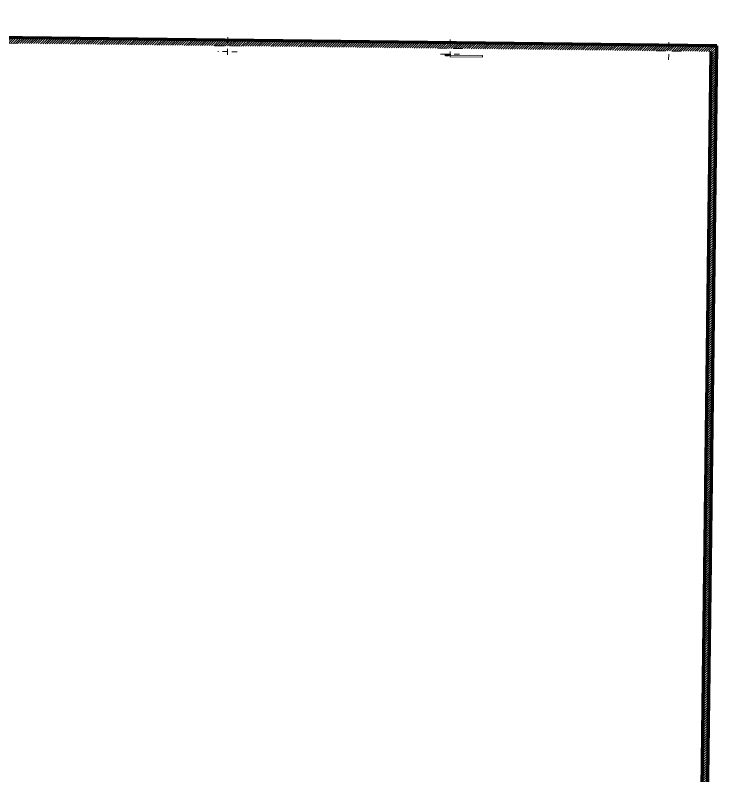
# Model space of a CAD drawing. Header units: inches. Extents: x 2704.1 to 2801.6, y 2415.6 to 2497.
# Drawn here: x 2765.88 to 2784.17, y 2477.18 to 2497 of the extents above; entities that cross this region are included whole.
import ezdxf

# ---------------------------------------------------------------- set-up
doc = ezdxf.new("R2010")
doc.units = ezdxf.units.IN
doc.set_wipeout_variables(frame=1)
doc.linetypes.add('Línea Oculta', pattern=[0.195611, 0.141111, -0.0545])
doc.linetypes.add('Wipeout_Contour', pattern=[1, 0, -1])
for name, color, linetype in [('Dibujo 2D - General', 7, 'Continuous'), ('Estructura - 04 MURO', 7, 'Continuous'), ('MOD', 7, 'Continuous')]:
    doc.layers.add(name, color=color, linetype=linetype)
pattern_1 = [(45, (2712.85563, 2425.385773), (-0.030052038, 0.030052038), [])]

msp = doc.modelspace()

# ---------------------------------------------------------------- linework, layer by layer
at = {"layer": 'MOD', "color": 165, "linetype": 'Continuous', "lineweight": 25}
msp.add_line((2777.174, 2495.945), (2777.099, 2495.946), dxfattribs=at)
at = {"layer": 'MOD', "color": 165, "linetype": 'Continuous', "lineweight": 15}
for p, q in [((2778.058, 2495.907), (2778.058, 2495.947)), ((2777.214, 2495.917), (2778.058, 2495.907))]:
    msp.add_line(p, q, dxfattribs=at)

# ---------------------------------------------------------------- wipeouts: each hides what was drawn before it
at = {"color": 254, "linetype": 'Wipeout_Contour', "lineweight": 0, "ltscale": 301.882401}
msp.add_wipeout([(2784.017, 2496.206), (2784.016, 2496.056), (2784.167, 2496.204)], dxfattribs=at).dxf.layer = 'Estructura - 04 MURO'

# ---------------------------------------------------------------- next in the draw order: hatches: boundary and pattern name
at = {"layer": 'Estructura - 04 MURO', "linetype": 'Continuous', "lineweight": 5}
h = msp.add_hatch(dxfattribs=at)
h.set_pattern_fill('LADRILLO_COMÚN_0002', color=252, style=0, pattern_type=2)
h.set_pattern_definition(pattern_1)
h.paths.add_polyline_path([(2784.017, 2496.206), (2784.016, 2496.056), (2784.167, 2496.204)])

# ---------------------------------------------------------------- next in the draw order: wipeouts: each hides what was drawn before it
at = {"color": 254, "linetype": 'Wipeout_Contour', "lineweight": 0, "ltscale": 341.454326}
msp.add_wipeout([(2784.016, 2496.056), (2783.166, 2427.036), (2783.314, 2426.886), (2784.166, 2496.054)], dxfattribs=at).dxf.layer = 'Estructura - 04 MURO'

# ---------------------------------------------------------------- next in the draw order: hatches: boundary and pattern name
at = {"layer": 'Estructura - 04 MURO', "linetype": 'Continuous', "lineweight": 5}
h = msp.add_hatch(dxfattribs=at)
h.set_pattern_fill('LADRILLO_COMÚN_0002', color=252, style=0, pattern_type=2)
h.set_pattern_definition(pattern_1)
h.paths.add_polyline_path([(2784.016, 2496.056), (2783.166, 2427.036), (2783.314, 2426.886), (2784.166, 2496.054)])

# ---------------------------------------------------------------- next in the draw order: wipeouts: each hides what was drawn before it
at = {"color": 254, "linetype": 'Wipeout_Contour', "lineweight": 0, "ltscale": 300.500034}
msp.add_wipeout([(2784.166, 2496.054), (2784.167, 2496.204), (2784.016, 2496.056)], dxfattribs=at).dxf.layer = 'Estructura - 04 MURO'

# ---------------------------------------------------------------- next in the draw order: hatches: boundary and pattern name
at = {"layer": 'Estructura - 04 MURO', "linetype": 'Continuous', "lineweight": 5}
h = msp.add_hatch(dxfattribs=at)
h.set_pattern_fill('LADRILLO_COMÚN_0002', color=252, style=0, pattern_type=2)
h.set_pattern_definition(pattern_1)
h.paths.add_polyline_path([(2784.166, 2496.054), (2784.167, 2496.204), (2784.016, 2496.056)])

# ---------------------------------------------------------------- next in the draw order: linework, layer by layer
at = {"layer": 'Estructura - 04 MURO', "color": 7, "linetype": 'Continuous', "lineweight": 80, "flags": 128}
for points in [[(2783.314, 2426.886), (2784.167, 2496.204)], [(2784.016, 2496.056), (2783.166, 2427.036)]]:
    msp.add_lwpolyline(points, dxfattribs=at)

# ---------------------------------------------------------------- next in the draw order: wipeouts: each hides what was drawn before it
at = {"color": 254, "linetype": 'Wipeout_Contour', "lineweight": 0, "ltscale": 345.559689}
msp.add_wipeout([(2725.03, 2496.892), (2725.028, 2496.742), (2784.016, 2496.056), (2784.017, 2496.206)], dxfattribs=at).dxf.layer = 'Estructura - 04 MURO'

# ---------------------------------------------------------------- next in the draw order: hatches: boundary and pattern name
at = {"layer": 'Estructura - 04 MURO', "linetype": 'Continuous', "lineweight": 5}
h = msp.add_hatch(dxfattribs=at)
h.set_pattern_fill('LADRILLO_COMÚN_0002', color=252, style=0, pattern_type=2)
h.set_pattern_definition(pattern_1)
h.paths.add_polyline_path([(2725.03, 2496.892), (2725.028, 2496.742), (2784.016, 2496.056), (2784.017, 2496.206)])

# ---------------------------------------------------------------- next in the draw order: linework, layer by layer
at = {"layer": 'Dibujo 2D - General', "color": 1, "linetype": 'Continuous', "lineweight": 35}
msp.add_lwpolyline([(2715.622, 2497.001), (2715.026, 2426.886), (2783.314, 2426.886), (2784.167, 2496.204)], close=True, dxfattribs=at)
at = {"layer": 'Estructura - 04 MURO', "color": 7, "linetype": 'Continuous', "lineweight": 80}
msp.add_line((2784.167, 2496.204), (2725.03, 2496.892), dxfattribs=at)
at = {"layer": 'MOD', "color": 251, "linetype": 'Continuous', "lineweight": 13}
for p, q in [((2771.418, 2496.282), (2771.419, 2496.432)), ((2777.217, 2496.215), (2777.219, 2496.365)), ((2765.697, 2496.269), (2765.947, 2496.266)), ((2771.337, 2496.203), (2771.087, 2496.206)), ((2771.497, 2496.201), (2771.747, 2496.198)), ((2777.136, 2496.136), (2776.886, 2496.139)), ((2777.296, 2496.134), (2777.546, 2496.131)), ((2782.917, 2496.148), (2782.918, 2496.298)), ((2771.416, 2496.122), (2771.414, 2495.972)), ((2777.215, 2496.055), (2777.214, 2495.905)), ((2782.836, 2496.069), (2782.586, 2496.072)), ((2782.915, 2495.988), (2782.913, 2495.839)), ((2782.996, 2496.068), (2783.246, 2496.065))]:
    msp.add_line(p, q, dxfattribs=at)
at = {"layer": 'MOD', "color": 251, "linetype": 'Línea Oculta', "lineweight": 13}
for p, q in [((2771.665, 2496.049), (2771.165, 2496.055)), ((2777.464, 2495.982), (2776.964, 2495.988))]:
    msp.add_line(p, q, dxfattribs=at)
at = {"layer": 'MOD', "color": 7, "linetype": 'Continuous', "lineweight": 13}
msp.add_line((2777.214, 2495.985), (2776.964, 2495.988), dxfattribs=at)
at = {"layer": 'MOD', "color": 165, "linetype": 'Continuous', "lineweight": 25}
for p, q in [((2777.099, 2495.986), (2777.214, 2495.985)), ((2777.099, 2495.946), (2777.099, 2495.986)), ((2777.214, 2495.957), (2777.174, 2495.957)), ((2777.174, 2495.957), (2777.174, 2495.945)), ((2777.214, 2495.985), (2777.214, 2495.957))]:
    msp.add_line(p, q, dxfattribs=at)
at = {"layer": 'MOD', "color": 165, "linetype": 'Continuous', "lineweight": 15}
for p, q in [((2778.058, 2495.947), (2777.214, 2495.957)), ((2777.214, 2495.957), (2777.214, 2495.917))]:
    msp.add_line(p, q, dxfattribs=at)

doc.saveas('drawing.dxf')
